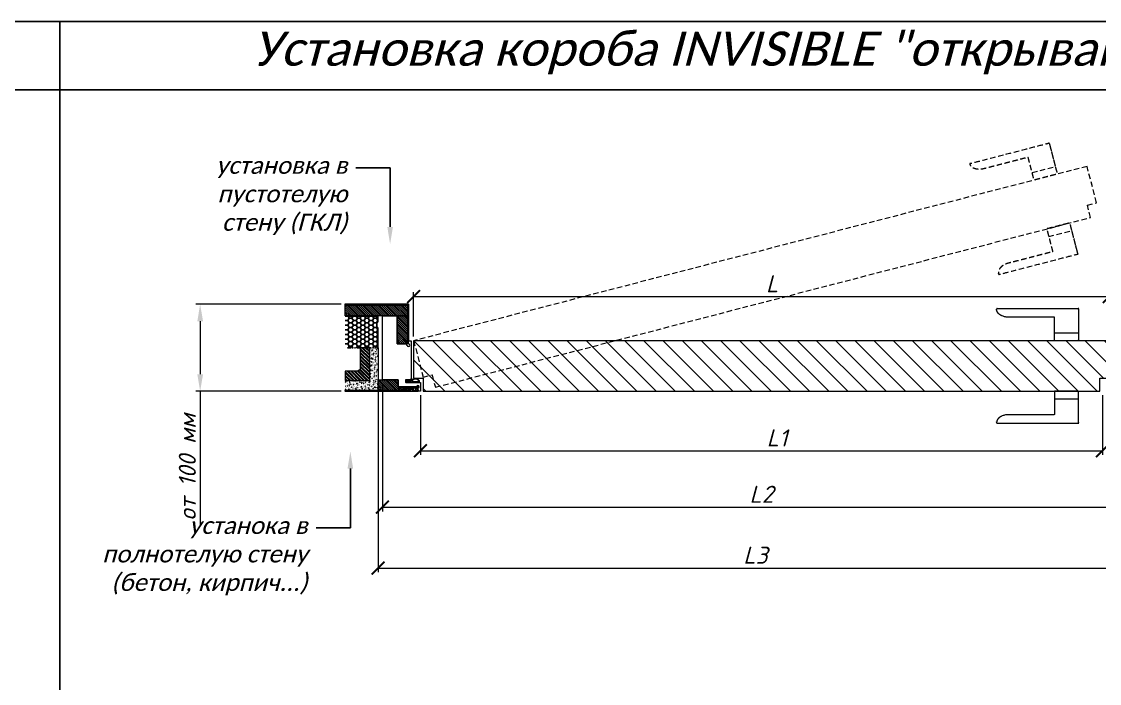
# Model space of a CAD drawing. Header units: millimetres. Extents: x 302870 to 307348, y 96600 to 99758.
# Drawn here: x 305093 to 306354, y 97316 to 98091 of the extents above; entities that cross this region are included whole.
import ezdxf
from ezdxf import colors
from ezdxf.entities.mleader import LeaderData, LeaderLine
from ezdxf.math import Vec2, Vec3

# ---------------------------------------------------------------- set-up
doc = ezdxf.new("R2010")
doc.units = ezdxf.units.MM
for name, pattern in [('03В_70-AC-01-AP-1-АBС_PL1А$0$02E_70-AC-01-АР-1-D_Plan -1 na otm.-4.500$0$HIDDENX2', [19.05, 12.7, -6.35]), ('K5LT_THIN_INCLUDED_TO_HATCHING', [0]), ('TRATTOPUNTO', [25.4, 12.7, -6.35, 0, -6.35])]:
    doc.linetypes.add(name, pattern=pattern)
doc.layers.get('Defpoints').update_dxf_attribs({"color": 172})
for name, color, linetype, lineweight in [('A34_Detail', 253, 'Continuous', 25), ('Короба', 7, 'Continuous', 15), ('Размеры', 7, 'Continuous', 9)]:
    doc.layers.add(name, color=color, linetype=linetype, lineweight=lineweight)
doc.layers.add('RETINI', color=7, linetype='Continuous')
doc.styles.add('л30', font='isocpeur.ttf', dxfattribs={"oblique": 15})
doc.styles.add('Размер', font='arial.ttf', dxfattribs={"oblique": 15, "height": 40})
doc.dimstyles.new('ISO-26', dxfattribs={"dimtxt": 20, "dimasz": 20, "dimexe": 5, "dimexo": 5, "dimgap": 5, "dimtad": 1, "dimdec": 1, "dimzin": 9, "dimdsep": 46, "dimtxsty": 'л30', "dimcen": 2.5, "dimclrd": 256, "dimclre": 7, "dimclrt": 256, "dimadec": 0, "dimazin": 0, "dimtfac": 1, "dimtdec": 1, "dimtmove": 0, "dimatfit": 3, "dimfxl": 1, "dimlwd": 5, "dimlwe": 5, "dimarcsym": 0})
pattern_1 = [(50, (161351.5257, -27237.4107), (4.554616725, -0.39847714), [0.47625, -5.23875]), (355, (161351.5257, -27237.4107), (-0.88108554, 4.77642113), [0.381, -4.1910146]), (100.4514447, (161351.9053, -27237.444), (3.67353118, 4.3779438), [0.40475022, -4.45225611]), (46.1842, (161351.526, -27236.1407), (6.77697602, -1.0510582), [0.714375, -7.858125]), (96.6355576, (161352.0905, -27236.228), (5.93510335, 6.18565311), [0.60712558, -6.6783902]), (351.184151, (161351.526, -27236.141), (5.93510335, 6.18565311), [0.57149918, -6.2864933]), (21, (161352.1607, -27236.4582), (3.79035978, -2.556629955), [0.47625, -5.23875]), (326, (161352.1607, -27236.458), (1.54505071, 4.60469915), [0.381, -4.191]), (71.451445, (161352.4766, -27236.6713), (5.33541048, 2.04806922), [0.40475022, -4.45224844]), (37.5, (161351.5257, -27237.4107), (0.077215081, 2.113875972), [0, -4.1402, 0, -4.2545, 0, -4.206875]), (7.5, (161351.5257, -27237.4107), (1.670491563, 2.50451437), [0, -2.4257, 0, -4.04495, 0, -1.603375]), (327.5, (161350.1097, -27237.4107), (3.389764879, -0.1432186), [0, -1.5875, 0, -4.953, 0, -6.57225]), (317.5, (161349.4747, -27237.4107), (3.703229535, 0.635662276), [0, -2.06375, 0, -3.2893, 0, -4.66725])]
pattern_2 = [(135, (161351.5257, -27237.4107), (-1.122532015, -1.122532015), [])]

# ---------------------------------------------------------------- blocks, each defined once
blk = doc.blocks.new('_ArchTick')
at = {"color": 0, "linetype": 'ByBlock', "const_width": 0.15}
blk.add_lwpolyline([(-0.5, -0.5), (0.5, 0.5)], dxfattribs=at)
blk = doc.blocks.new('*D25')
at = {"layer": 'Defpoints', "color": 0, "ltscale": 5, "transparency": 16777216}
for p in [(305559.8, 97658.2), (306357.8, 97658.2), (306357.8, 97588.2)]:
    blk.add_point(p, dxfattribs=at)
at = {"layer": 'Размеры', "color": 7, "lineweight": 5, "ltscale": 5, "transparency": 16777216}
for p, q in [((305559.8, 97653.2), (305559.8, 97583.2)), ((306357.8, 97653.2), (306357.8, 97583.2))]:
    blk.add_line(p, q, dxfattribs=at)
at = {"layer": 'Размеры', "lineweight": 5, "ltscale": 5, "transparency": 16777216}
blk.add_line((305559.8, 97588.2), (306357.8, 97588.2), dxfattribs=at)
at = {"layer": 'Размеры', "lineweight": 5, "ltscale": 5, "transparency": 16777216, "xscale": 15, "yscale": 15, "zscale": 15, "rotation": 180}
blk.add_blockref('_ArchTick', (305559.8, 97588.2), dxfattribs=at)
at = {"layer": 'Размеры', "lineweight": 5, "ltscale": 5, "transparency": 16777216, "xscale": 15, "yscale": 15, "zscale": 15}
blk.add_blockref('_ArchTick', (306357.8, 97588.2), dxfattribs=at)
at = {"layer": 'Размеры', "ltscale": 5, "transparency": 16777216, "insert": (305977.1, 97603.2), "char_height": 20, "attachment_point": 5, "style": 'л30'}
blk.add_mtext('L1', dxfattribs=at)
blk = doc.blocks.new('*D26')
at = {"layer": 'Defpoints', "color": 0, "ltscale": 5, "transparency": 16777216}
for p in [(306365.8, 97768.6), (305551.8, 97716.9), (306365.8, 97716.9)]:
    blk.add_point(p, dxfattribs=at)
at = {"layer": 'Размеры', "color": 7, "lineweight": 5, "ltscale": 5, "transparency": 16777216}
for p, q in [((305551.8, 97721.9), (305551.8, 97773.6)), ((306365.8, 97721.9), (306365.8, 97773.6))]:
    blk.add_line(p, q, dxfattribs=at)
at = {"layer": 'Размеры', "lineweight": 5, "ltscale": 5, "transparency": 16777216}
blk.add_line((305551.8, 97768.6), (306365.8, 97768.6), dxfattribs=at)
at = {"layer": 'Размеры', "lineweight": 5, "ltscale": 5, "transparency": 16777216, "xscale": 15, "yscale": 15, "zscale": 15, "rotation": 180}
blk.add_blockref('_ArchTick', (305551.8, 97768.6), dxfattribs=at)
at = {"layer": 'Размеры', "lineweight": 5, "ltscale": 5, "transparency": 16777216, "xscale": 15, "yscale": 15, "zscale": 15}
blk.add_blockref('_ArchTick', (306365.8, 97768.6), dxfattribs=at)
at = {"layer": 'Размеры', "ltscale": 5, "transparency": 16777216, "insert": (305971.3, 97783.6), "char_height": 20, "attachment_point": 5, "style": 'л30'}
blk.add_mtext('L', dxfattribs=at)
blk = doc.blocks.new('*D27')
at = {"layer": 'Defpoints', "color": 0, "ltscale": 5, "transparency": 16777216}
for p in [(305515.4, 97671.2), (306402.2, 97671.2), (306402.2, 97522.2)]:
    blk.add_point(p, dxfattribs=at)
at = {"layer": 'Размеры', "color": 7, "lineweight": 5, "ltscale": 5, "transparency": 16777216}
for p, q in [((305515.4, 97666.2), (305515.4, 97517.2)), ((306402.2, 97666.2), (306402.2, 97517.2))]:
    blk.add_line(p, q, dxfattribs=at)
at = {"layer": 'Размеры', "lineweight": 5, "ltscale": 5, "transparency": 16777216}
blk.add_line((305515.4, 97522.2), (306402.2, 97522.2), dxfattribs=at)
at = {"layer": 'Размеры', "lineweight": 5, "ltscale": 5, "transparency": 16777216, "xscale": 15, "yscale": 15, "zscale": 15, "rotation": 180}
blk.add_blockref('_ArchTick', (305515.4, 97522.2), dxfattribs=at)
at = {"layer": 'Размеры', "lineweight": 5, "ltscale": 5, "transparency": 16777216, "xscale": 15, "yscale": 15, "zscale": 15}
blk.add_blockref('_ArchTick', (306402.2, 97522.2), dxfattribs=at)
at = {"layer": 'Размеры', "ltscale": 5, "transparency": 16777216, "insert": (305958.8, 97537.2), "char_height": 20, "attachment_point": 5, "style": 'л30'}
blk.add_mtext('L2', dxfattribs=at)
blk = doc.blocks.new('*D28')
at = {"layer": 'Defpoints', "color": 0, "ltscale": 5, "transparency": 16777216}
for p in [(306407.4, 97672.5), (305510.2, 97671.2), (306407.4, 97450.9)]:
    blk.add_point(p, dxfattribs=at)
at = {"layer": 'Размеры', "color": 7, "lineweight": 5, "ltscale": 5, "transparency": 16777216}
for p, q in [((305510.2, 97666.2), (305510.2, 97445.9)), ((306407.4, 97667.5), (306407.4, 97445.9))]:
    blk.add_line(p, q, dxfattribs=at)
at = {"layer": 'Размеры', "lineweight": 5, "ltscale": 5, "transparency": 16777216}
blk.add_line((305510.2, 97450.9), (306407.4, 97450.9), dxfattribs=at)
at = {"layer": 'Размеры', "lineweight": 5, "ltscale": 5, "transparency": 16777216, "xscale": 15, "yscale": 15, "zscale": 15, "rotation": 180}
blk.add_blockref('_ArchTick', (305510.2, 97450.9), dxfattribs=at)
at = {"layer": 'Размеры', "lineweight": 5, "ltscale": 5, "transparency": 16777216, "xscale": 15, "yscale": 15, "zscale": 15}
blk.add_blockref('_ArchTick', (306407.4, 97450.9), dxfattribs=at)
at = {"layer": 'Размеры', "ltscale": 5, "transparency": 16777216, "insert": (305951.8, 97465.9), "char_height": 20, "attachment_point": 5, "style": 'л30'}
blk.add_mtext('L3', dxfattribs=at)
blk = doc.blocks.new('*D10')
at = {"layer": 'Defpoints', "color": 0, "ltscale": 5, "transparency": 16777216}
for p in [(305471.9, 97759.7), (305302, 97657.7), (305471.9, 97657.7)]:
    blk.add_point(p, dxfattribs=at)
at = {"layer": 'Размеры', "color": 7, "lineweight": 5, "ltscale": 5, "transparency": 16777216}
for p, q in [((305466.9, 97759.7), (305297, 97759.7)), ((305466.9, 97657.7), (305297, 97657.7))]:
    blk.add_line(p, q, dxfattribs=at)
at = {"layer": 'Размеры', "lineweight": 5, "ltscale": 5, "transparency": 16777216}
for p, q in [((305302, 97739.7), (305302, 97677.7)), ((305302, 97657.7), (305302, 97500.4))]:
    blk.add_line(p, q, dxfattribs=at)
at = {"layer": 'Размеры', "ltscale": 5, "transparency": 16777216}
for points in [[(305298.7, 97739.7), (305305.4, 97739.7), (305302, 97759.7)], [(305298.7, 97677.7), (305305.4, 97677.7), (305302, 97657.7)]]:
    blk.add_solid(points, dxfattribs=at)
at = {"layer": 'Размеры', "ltscale": 5, "transparency": 16777216, "insert": (305287, 97569), "char_height": 20, "attachment_point": 5, "rotation": 90, "style": 'л30'}
blk.add_mtext('от 100 мм', dxfattribs=at)

msp = doc.modelspace()

# ---------------------------------------------------------------- hatches: boundary and pattern name
at = {"layer": 'A34_Detail'}
h = msp.add_hatch(dxfattribs=at)
h.set_pattern_fill('ANSI31', color=256, scale=0.5, angle=90, style=0)
h.set_pattern_definition(pattern_2)
h.paths.add_polyline_path([(305545.2, 97746.22), (305471.88, 97746.22), (305471.88, 97758.72), (305545.2, 97758.72)])
h = msp.add_hatch(dxfattribs=at)
h.set_pattern_fill('ANSI31', color=256, scale=0.5, angle=90, style=0)
h.set_pattern_definition(pattern_2)
h.paths.add_polyline_path([(305532.7, 97713.22), (305532.7, 97746.22), (305545.2, 97746.22), (305545.2, 97713.22)])
h = msp.add_hatch(dxfattribs=at)
h.set_pattern_fill('ANSI31', color=256, scale=0.5, angle=90, style=0)
h.set_pattern_definition(pattern_2)
h.paths.add_polyline_path([(305533.7, 97658.72), (305510.2, 97658.72), (305510.2, 97671.22), (305533.7, 97671.22)])
at = {"layer": 'RETINI', "linetype": 'Continuous'}
h = msp.add_hatch(dxfattribs=at)
h.set_pattern_fill('AR-CONC', color=8, scale=0.025, style=0)
h.set_pattern_definition(pattern_1)
h.paths.add_polyline_path([(305545.78, 97759.72), (305545.78, 97715.88), (305545.2, 97715.88), (305545.2, 97758.72), (305471.88, 97758.72), (305471.88, 97759.72)])
h = msp.add_hatch(color=254, dxfattribs=at)
edge = h.paths.add_edge_path()
edge.add_line((305510.2, 97708.72), (305510.2, 97731.74))
edge.add_arc((305508.95, 97731.74), 1.25, 360, 415.61157)
edge.add_arc((305510.36, 97733.8), 1.25, 180, 235.61157, ccw=False)
edge.add_line((305509.11, 97733.8), (305509.11, 97737.3))
edge.add_arc((305510.36, 97737.3), 1.25, 124.38843, 180, ccw=False)
edge.add_arc((305508.95, 97739.37), 1.25, 304.38843, 360)
edge.add_line((305510.2, 97739.37), (305510.2, 97744.97))
edge.add_arc((305508.95, 97744.97), 1.25, 0, 90)
edge.add_line((305508.95, 97746.22), (305471.88, 97746.22))
edge.add_line((305471.88, 97746.22), (305471.88, 97745.62))
edge.add_line((305471.88, 97745.62), (305508.95, 97745.62))
edge.add_arc((305508.95, 97744.97), 0.65, 0, 90, ccw=False)
edge.add_line((305509.6, 97744.97), (305509.6, 97739.37))
edge.add_arc((305508.95, 97739.37), 0.65, -55.61157, 0, ccw=False)
edge.add_arc((305510.36, 97737.3), 1.85, 124.38843, 180)
edge.add_line((305508.51, 97737.3), (305508.51, 97733.8))
edge.add_arc((305510.36, 97733.8), 1.85, 180, 235.61157)
edge.add_arc((305508.95, 97731.74), 0.65, 0, 55.61157, ccw=False)
edge.add_line((305509.6, 97731.74), (305509.6, 97708.72))
edge.add_line((305509.6, 97708.72), (305510.2, 97708.72))
h = msp.add_hatch(dxfattribs=at)
h.set_pattern_fill('HONEY', angle=180)
h.set_pattern_definition([(180, (260078.75, 93902.1662), (-4.7625, -2.74963064), [3.175, -6.35]), (300, (260078.75, 93902.1662), (4.76249999, -2.74963066), [3.175, -6.35]), (240, (260078.75, 93902.1662), (-1e-08, -5.4992613), [-6.35, 3.175])])
edge = h.paths.add_edge_path()
edge.add_arc((305508.95, 97731.74), 0.65, 360, 415.61157)
edge.add_arc((305510.36, 97733.8), 1.85, 180, 235.61157, ccw=False)
edge.add_line((305508.51, 97733.8), (305508.51, 97737.3))
edge.add_arc((305510.36, 97737.3), 1.85, 124.38843, 180, ccw=False)
edge.add_arc((305508.95, 97739.37), 0.65, 304.38843, 360)
edge.add_line((305509.6, 97739.37), (305509.6, 97744.97))
edge.add_arc((305508.95, 97744.97), 0.65, 0, 90)
edge.add_line((305508.95, 97745.62), (305471.88, 97745.62))
edge.add_line((305471.88, 97745.62), (305471.88, 97708.72))
edge.add_line((305471.88, 97708.72), (305509.6, 97708.72))
edge.add_line((305509.6, 97708.72), (305509.6, 97731.74))
h = msp.add_hatch(dxfattribs=at)
h.set_pattern_fill('ANSI31', color=8, scale=5, angle=90)
h.set_pattern_definition([(135, (177468.815, -28386.123), (-11.2253202, -11.2253202), [])])
h.paths.add_polyline_path([(306365.77, 97716.93), (305551.81, 97716.93), (305551.81, 97672.98), (305562.82, 97672.98), (305562.82, 97672.43), (305562.82, 97657.93), (306354.75, 97657.93), (306354.75, 97672.98), (306365.77, 97672.98)])
h = msp.add_hatch(dxfattribs=at)
h.set_pattern_fill('AR-CONC', color=8, scale=0.025, angle=90, style=0)
h.set_pattern_definition([(140, (171073.2614, -31273.4), (0.39847714, 4.554616725), [0.47625, -5.23875]), (85, (171073.2614, -31273.4), (-4.77642113, -0.88108554), [0.381, -4.1910146]), (190.4514447, (171073.2946, -31273.0204), (-4.3779438, 3.67353118), [0.40475022, -4.45225611]), (136.1842, (171071.9914, -31273.4), (1.0510582, 6.77697602), [0.714375, -7.858125]), (186.6355576, (171072.079, -31272.835), (-6.18565311, 5.93510335), [0.60712558, -6.6783902]), (81.184151, (171071.9914, -31273.4), (-6.18565311, 5.93510335), [0.57149918, -6.2864933]), (111, (171072.309, -31272.765), (2.556629955, 3.79035978), [0.47625, -5.23875]), (56, (171072.309, -31272.765), (-4.60469915, 1.54505071), [0.381, -4.191]), (161.451445, (171072.522, -31272.449), (-2.04806922, 5.33541048), [0.40475022, -4.45224844]), (127.5, (171073.2614, -31273.4), (-2.113875972, 0.077215081), [0, -4.1402, 0, -4.2545, 0, -4.206875]), (97.5, (171073.2614, -31273.4), (-2.50451437, 1.670491563), [0, -2.4257, 0, -4.04495, 0, -1.603375]), (57.5, (171073.2614, -31274.816), (0.1432186, 3.389764879), [0, -1.5875, 0, -4.953, 0, -6.57225]), (47.5, (171073.2614, -31275.451), (-0.635662276, 3.703229535), [0, -2.06375, 0, -3.2893, 0, -4.66725])])
h.paths.add_polyline_path([(305471.88, 97658.73), (305510.2, 97658.73), (305510.2, 97673.04), (305510.2, 97708.72), (305500.4, 97708.72), (305500.4, 97670.47), (305471.88, 97670.47)])
h = msp.add_hatch(dxfattribs=at)
h.set_pattern_fill('ANSI32', scale=0.3, angle=90, style=0)
h.set_pattern_definition([(135, (161351.5257, -27237.4107), (-2.020557627, -2.020557627), []), (135, (161351.5257, -27236.0637), (-2.020557627, -2.020557627), [])])
edge = h.paths.add_edge_path()
edge.add_line((305500.4, 97708.72), (305489.4, 97708.72))
edge.add_line((305489.4, 97708.72), (305489.4, 97685.28))
edge.add_arc((305485.4, 97685.28), 4, -90, 0, ccw=False)
edge.add_line((305485.4, 97681.28), (305471.88, 97681.28))
edge.add_line((305471.88, 97681.28), (305471.88, 97670.47))
edge.add_line((305471.88, 97670.47), (305500.4, 97670.47))
edge.add_line((305500.4, 97670.47), (305500.4, 97708.72))
h = msp.add_hatch(dxfattribs=at)
h.set_pattern_fill('AR-CONC', color=8, scale=0.025, style=0)
h.set_pattern_definition(pattern_1)
edge = h.paths.add_edge_path()
edge.add_arc((305554.71, 97665.02), 0.5, 177.70756, 182.29244)
edge.add_line((305554.21, 97665), (305554.21, 97665.04))
edge = h.paths.add_edge_path()
edge.add_line((305554.41, 97662.93), (305542.11, 97662.93))
edge.add_line((305542.11, 97662.93), (305533.9, 97662.93))
edge.add_arc((305533.9, 97663.13), 0.2, 180, 270, ccw=False)
edge.add_line((305533.7, 97663.13), (305533.7, 97658.72))
edge.add_line((305533.7, 97658.72), (305471.88, 97658.72))
edge.add_line((305471.88, 97658.72), (305471.88, 97657.72))
edge.add_line((305471.88, 97657.72), (305556.98, 97657.72))
edge.add_arc((305556.98, 97657.92), 0.2, 180, 270, ccw=False)
edge.add_line((305556.78, 97657.92), (305556.78, 97658.77))
edge.add_arc((305556.98, 97658.77), 0.2, 90, 180, ccw=False)
edge.add_arc((305556.98, 97659.17), 0.2, 270, 374.47751)
edge.add_arc((305556.98, 97659.27), 0.2, 345.52249, 450)
edge.add_arc((305556.98, 97659.67), 0.2, 180, 270, ccw=False)
edge.add_line((305556.78, 97659.67), (305556.78, 97659.77))
edge.add_arc((305556.98, 97659.77), 0.2, 90, 180, ccw=False)
edge.add_arc((305556.98, 97660.17), 0.2, 270, 374.47751)
edge.add_arc((305556.98, 97660.27), 0.2, 345.52249, 450)
edge.add_arc((305556.98, 97660.67), 0.2, 180, 270, ccw=False)
edge.add_line((305556.78, 97660.67), (305556.78, 97661.24))
edge.add_arc((305556.98, 97661.24), 0.2, 96.75633, 180, ccw=False)
edge.add_arc((305556.78, 97662.93), 1.5, 276.75633, 533.24367)
edge.add_arc((305555.1, 97663.13), 0.2, 270, 353.24367, ccw=False)
edge.add_line((305555.1, 97662.93), (305554.41, 97662.93))

# ---------------------------------------------------------------- linework, layer by layer
at = {"color": 251, "linetype": '03В_70-AC-01-AP-1-АBС_PL1А$0$02E_70-AC-01-АР-1-D_Plan -1 na otm.-4.500$0$HIDDENX2', "lineweight": 9, "ltscale": 0.5}
for p, q in [((306275.51, 97913.84), (306302.62, 97920.86)), ((306294.92, 97838.91), (306322.02, 97845.93))]:
    msp.add_line(p, q, dxfattribs=at)
at = {"color": 8, "linetype": 'Continuous', "lineweight": 15}
for p, q in [((306301.77, 97726.13), (306329.77, 97726.13)), ((306301.77, 97648.73), (306329.77, 97648.73))]:
    msp.add_line(p, q, dxfattribs=at)
at = {"color": 7, "linetype": 'TRATTOPUNTO', "ltscale": 0.1}
msp.add_line((305510.2, 97708.72), (305473.38, 97708.72), dxfattribs=at)
at = {"ltscale": 5}
for points in [[(303009.41, 98010.74), (305137.81, 98010.74), (305137.81, 98090.52), (303009.41, 98090.52)], [(305137.81, 98010.74), (307278.04, 98010.74), (307278.04, 98090.52), (305137.81, 98090.52)], [(303009.41, 98010.74), (305137.81, 98010.74), (305137.81, 96670.12), (303009.41, 96670.12)], [(305137.81, 98010.74), (307278.04, 98010.74), (307278.04, 96670.12), (305137.81, 96670.12)]]:
    msp.add_lwpolyline(points, close=True, dxfattribs=at)
at = {"color": 251, "linetype": '03В_70-AC-01-AP-1-АBС_PL1А$0$02E_70-AC-01-АР-1-D_Plan -1 na otm.-4.500$0$HIDDENX2', "lineweight": 9, "ltscale": 0.5, "elevation": 0}
msp.add_lwpolyline([(305562.82, 97674.38), (305573.49, 97677.14), (305573.63, 97676.61), (305573.63, 97676.61), (305577.26, 97662.57), (306343.9, 97861.1), (306343.9, 97861.1), (306340.13, 97875.67), (306350.79, 97878.43), (306339.78, 97920.98), (305551.81, 97716.93)], close=True, dxfattribs=at)
at = {"elevation": 0}
msp.add_lwpolyline([(305545.78, 97759.72), (305545.78, 97715.88), (305545.2, 97715.88), (305545.2, 97758.72), (305471.88, 97758.72), (305471.88, 97759.72)], close=True, dxfattribs=at)
msp.add_lwpolyline([(305556.98, 97657.72), (305471.88, 97657.72), (305471.88, 97658.73), (305532.78, 97658.73)], dxfattribs=at)
at = {"color": 251, "linetype": '03В_70-AC-01-AP-1-АBС_PL1А$0$02E_70-AC-01-АР-1-D_Plan -1 na otm.-4.500$0$HIDDENX2', "lineweight": 9, "ltscale": 0.5}
for points in [[(306295.7, 97947.58, 0), (306300.31, 97929.77, 0), (306304.93, 97911.95, 0), (306291.37, 97908.44, 0), (306277.82, 97904.93, 0), (306274.46, 97917.91, 0), (306271.1, 97930.88, 0), (306270.9, 97931.65, 0), (306270.13, 97931.45, 0), (306244.46, 97924.81, 0), (306218.79, 97918.16, 0), (306213.18, 97916.7, 0), (306208.53, 97918.29, 0), (306203.89, 97919.87, 0), (306202.93, 97923.56, 0), (306202.73, 97924.33, 0), (306203.51, 97924.53, 0), (306249.12, 97936.34, 0), (306294.73, 97948.15, 0), (306295.05, 97948.23, 0), (306295.33, 97948.07, 0), (306295.62, 97947.9, 0), (306295.7, 97947.58, 0), (306299.16, 97934.22, 0), (306302.62, 97920.86, 0)], [(306328.94, 97819.21, 0), (306324.33, 97837.02, 0), (306319.72, 97854.84, 0), (306306.16, 97851.33, 0), (306292.61, 97847.82, 0), (306295.97, 97834.85, 0), (306299.33, 97821.87, 0), (306299.53, 97821.1, 0), (306298.76, 97820.9, 0), (306273.09, 97814.25, 0), (306247.42, 97807.61, 0), (306241.81, 97806.15, 0), (306238.51, 97802.51, 0), (306235.22, 97798.88, 0), (306236.17, 97795.19, 0), (306236.37, 97794.41, 0), (306237.15, 97794.62, 0), (306282.76, 97806.43, 0), (306328.37, 97818.24, 0), (306328.69, 97818.32, 0), (306328.86, 97818.61, 0), (306329.03, 97818.89, 0), (306328.94, 97819.21, 0), (306325.48, 97832.57, 0), (306322.02, 97845.93, 0)]]:
    msp.add_rational_spline(points, [1, 1, 1, 1, 1, 1, 1, 0.707106781187, 1, 1, 1, 0.923879532511, 1, 0.923879532511, 1, 0.707106781187, 1, 1, 1, 0.923648733209, 1, 0.923648733209, 1, 1, 1], degree=2, knots=[0, 0, 0, 1, 1, 2, 2, 3, 3, 4.5707963, 4.5707963, 5.5707963, 5.5707963, 6.3561945, 6.3561945, 7.1415927, 7.1415927, 8.712389, 8.712389, 9.712389, 9.712389, 10.4989925, 10.4989925, 11.285596, 11.285596, 12.285596, 12.285596, 12.285596], dxfattribs=at)
at = {"color": 8, "linetype": 'Continuous', "lineweight": 15}
for points in [[(306329.77, 97753.73, 0), (306329.77, 97735.33, 0), (306329.77, 97716.93, 0), (306315.77, 97716.93, 0), (306301.77, 97716.93, 0), (306301.77, 97730.33, 0), (306301.77, 97743.73, 0), (306301.77, 97744.53, 0), (306300.97, 97744.53, 0), (306274.45, 97744.53, 0), (306247.94, 97744.53, 0), (306242.14, 97744.53, 0), (306238.04, 97747.22, 0), (306233.94, 97749.92, 0), (306233.94, 97753.73, 0), (306233.94, 97754.53, 0), (306234.74, 97754.53, 0), (306281.85, 97754.53, 0), (306328.97, 97754.53, 0), (306329.3, 97754.53, 0), (306329.53, 97754.29, 0), (306329.77, 97754.06, 0), (306329.77, 97753.73, 0), (306329.77, 97739.93, 0), (306329.77, 97726.13, 0)], [(306329.77, 97621.13, 0), (306329.77, 97639.53, 0), (306329.77, 97657.93, 0), (306315.77, 97657.93, 0), (306301.77, 97657.93, 0), (306301.77, 97644.53, 0), (306301.77, 97631.13, 0), (306301.77, 97630.33, 0), (306300.97, 97630.33, 0), (306274.45, 97630.33, 0), (306247.94, 97630.33, 0), (306242.14, 97630.33, 0), (306238.04, 97627.63, 0), (306233.94, 97624.94, 0), (306233.94, 97621.13, 0), (306233.94, 97620.33, 0), (306234.74, 97620.33, 0), (306281.85, 97620.33, 0), (306328.97, 97620.33, 0), (306329.3, 97620.33, 0), (306329.53, 97620.56, 0), (306329.77, 97620.8, 0), (306329.77, 97621.13, 0), (306329.77, 97634.93, 0), (306329.77, 97648.73, 0)]]:
    msp.add_rational_spline(points, [1, 1, 1, 1, 1, 1, 1, 0.707106781187, 1, 1, 1, 0.923879532511, 1, 0.923879532511, 1, 0.707106781187, 1, 1, 1, 0.923648733209, 1, 0.923648733209, 1, 1, 1], degree=2, knots=[0, 0, 0, 1, 1, 2, 2, 3, 3, 4.5707963, 4.5707963, 5.5707963, 5.5707963, 6.3561945, 6.3561945, 7.1415927, 7.1415927, 8.712389, 8.712389, 9.712389, 9.712389, 10.4989925, 10.4989925, 11.285596, 11.285596, 12.285596, 12.285596, 12.285596], dxfattribs=at)
at = {"layer": 'Короба'}
msp.add_line((305510.2, 97708.72), (305510.2, 97658.72), dxfattribs=at)
at = {"layer": 'Короба', "ltscale": 10, "elevation": 0}
for points in [[(305545.2, 97746.22), (305471.88, 97746.22), (305471.88, 97758.72), (305545.2, 97758.72)], [(305532.7, 97713.22), (305532.7, 97746.22), (305545.2, 97746.22), (305545.2, 97713.22)], [(305533.7, 97658.72), (305510.2, 97658.72), (305510.2, 97671.22), (305533.7, 97671.22)]]:
    msp.add_lwpolyline(points, close=True, dxfattribs=at)
at = {"layer": 'Короба', "elevation": 0}
for points in [[(305471.88, 97745.62), (305508.95, 97745.62, -0.4142136), (305509.6, 97744.97), (305509.6, 97739.37, -0.2475285), (305509.32, 97738.83, 0.2475285), (305508.51, 97737.3), (305508.51, 97733.8, 0.2475285), (305509.32, 97732.28, -0.2475285), (305509.6, 97731.74), (305509.6, 97708.72)], [(305510.2, 97708.72), (305510.2, 97731.74, 0.2475285), (305509.66, 97732.77, -0.2475285), (305509.11, 97733.8), (305509.11, 97737.3, -0.2475285), (305509.66, 97738.34, 0.2475285), (305510.2, 97739.37), (305510.2, 97744.97, 0.4142136), (305508.95, 97746.22), (305473.38, 97746.22)], [(305558.45, 97669.22), (305558.45, 97668.33), (305558.45, 97668.28), (305558.43, 97668.24), (305558.41, 97668.2), (305558.38, 97668.16), (305558.35, 97668.13), (305558.31, 97668.1), (305558.27, 97668.09), (305558.22, 97668.08), (305558.18, 97668.08), (305558.13, 97668.09), (305558.09, 97668.1), (305558.05, 97668.12), (305558.02, 97668.15), (305557.99, 97668.19), (305557.96, 97668.23), (305548.93, 97668.23), (305548.91, 97668.2), (305548.89, 97668.17), (305548.86, 97668.15), (305548.84, 97668.14), (305548.8, 97668.13), (305548.77, 97668.13), (305548.74, 97668.14), (305548.7, 97668.15), (305548.68, 97668.17), (305548.66, 97668.2), (305548.65, 97668.23), (305548.04, 97668.23), (305548.03, 97668.2), (305548, 97668.17), (305547.98, 97668.15), (305547.95, 97668.14), (305547.92, 97668.13), (305547.89, 97668.13), (305547.85, 97668.14), (305547.82, 97668.15), (305547.79, 97668.17), (305547.78, 97668.2), (305547.76, 97668.23), (305547.13, 97668.23), (305547.12, 97668.19), (305547.1, 97668.17), (305547.07, 97668.15), (305547.04, 97668.14), (305547.01, 97668.13), (305546.97, 97668.13), (305546.94, 97668.14), (305546.91, 97668.15), (305546.88, 97668.17), (305546.86, 97668.2), (305546.84, 97668.23), (305546.14, 97668.23), (305546.12, 97668.19), (305546.1, 97668.17), (305546.07, 97668.14), (305546.04, 97668.14), (305546.01, 97668.13), (305545.97, 97668.13), (305545.95, 97668.14), (305545.91, 97668.15), (305545.89, 97668.17), (305545.87, 97668.2), (305545.85, 97668.23), (305543.61, 97668.23), (305543.55, 97668.23), (305543.48, 97668.24), (305543.42, 97668.26), (305543.36, 97668.29), (305543.3, 97668.33), (305543.24, 97668.37), (305543.2, 97668.42), (305543.15, 97668.47), (305543.12, 97668.53), (305543.09, 97668.59), (305543.07, 97668.66), (305543.07, 97668.72), (305543.07, 97668.79), (305543.07, 97668.86), (305543.09, 97668.93), (305543.11, 97668.99), (305543.14, 97669.05), (305543.3, 97669.33), (305544.99, 97671.12), (305545.04, 97671.16), (305545.07, 97671.19), (305545.12, 97671.2), (305545.17, 97671.22), (305545.22, 97671.22), (305545.26, 97671.21), (305545.31, 97671.2), (305545.36, 97671.18), (305545.4, 97671.15), (305545.43, 97671.12), (305545.47, 97671.08), (305545.49, 97671.04), (305545.51, 97670.99), (305545.51, 97670.94), (305545.52, 97670.89), (305545.5, 97670.84), (305545.49, 97670.8), (305545.46, 97670.76), (305544.53, 97669.33), (305545.29, 97669.33), (305546.99, 97671.12), (305547.03, 97671.16), (305547.07, 97671.19), (305547.11, 97671.2), (305547.16, 97671.22), (305547.21, 97671.22), (305547.26, 97671.21), (305547.3, 97671.2), (305547.35, 97671.18), (305547.4, 97671.15), (305547.43, 97671.12), (305547.46, 97671.08), (305547.48, 97671.04), (305547.5, 97670.99), (305547.5, 97670.94), (305547.51, 97670.89), (305547.49, 97670.84), (305547.48, 97670.8), (305547.46, 97670.76), (305546.52, 97669.33), (305547.85, 97669.33), (305547.88, 97669.33), (305547.99, 97669.34), (305548.09, 97669.36), (305548.18, 97669.39), (305548.27, 97669.43), (305548.36, 97669.47), (305548.44, 97669.52), (305548.52, 97669.58), (305548.6, 97669.64), (305548.67, 97669.71), (305548.73, 97669.79), (305548.79, 97669.87), (305548.84, 97669.96), (305548.89, 97670.05), (305548.92, 97670.14), (305548.95, 97670.23), (305548.97, 97670.33), (305548.98, 97670.43), (305548.98, 97670.53), (305548.98, 97670.63), (305548.81, 97672.6), (305548.92, 97672.59), (305548.99, 97672.58), (305549.05, 97672.56), (305549.12, 97672.53), (305549.18, 97672.51), (305549.24, 97672.47), (305549.29, 97672.41), (305549.33, 97672.36), (305549.38, 97672.3), (305549.41, 97672.24), (305549.43, 97672.17), (305549.45, 97672.1), (305549.65, 97670.95), (305549.62, 97670.94), (305549.59, 97670.93), (305549.56, 97670.91), (305549.54, 97670.87), (305549.53, 97670.84), (305549.53, 97670.8), (305549.53, 97670.77), (305549.55, 97670.74), (305549.57, 97670.71), (305549.6, 97670.69), (305549.62, 97670.67), (305549.66, 97670.66), (305549.69, 97670.66), (305549.73, 97670.66), (305549.76, 97670.68), (305549.78, 97670.7), (305549.81, 97670.73), (305549.82, 97670.76), (305549.83, 97670.79), (305549.83, 97670.83), (305549.82, 97670.86), (305549.8, 97670.89, -0.2712503), (305554.44, 97672.68, -0.1556705), (305557.58, 97671.32, -0.1798071), (305558.45, 97669.37), (305558.45, 97668.28)]]:
    msp.add_lwpolyline(points, format="xyb", dxfattribs=at)
at = {"layer": 'Короба', "color": 1, "elevation": 0}
msp.add_lwpolyline([(305544.1, 97711.72, -0.3800824), (305544.29, 97711.54, 2.0614178), (305545.96, 97713.21, -0.3800824), (305545.78, 97713.41), (305545.78, 97716.73, -0.4142136), (305545.98, 97716.93), (305548.31, 97716.93, -0.4142136), (305548.81, 97716.43), (305548.81, 97671.24, -0.4142136), (305548.61, 97671.04), (305548.21, 97671.04, -0.3999605), (305548.01, 97671.23), (305542.51, 97671.23, 0.4142136), (305542.31, 97671.03), (305542.31, 97668.43, 0.4142136), (305542.51, 97668.23), (305559.31, 97668.23, -0.4142136), (305559.81, 97667.73), (305559.81, 97658.22, -0.4142136), (305559.31, 97657.72), (305556.98, 97657.72, -0.4142136), (305556.78, 97657.92), (305556.78, 97661.24, -0.3800824), (305556.96, 97661.44, 2.0614178), (305555.29, 97663.11, -0.3800824), (305555.1, 97662.93), (305533.9, 97662.93, -0.4142136), (305533.7, 97663.13), (305533.7, 97671.22), (305515.4, 97671.22), (305515.4, 97746.22), (305532.7, 97746.22), (305532.7, 97713.22), (305543.28, 97713.22), (305543.28, 97711.72)], format="xyb", close=True, dxfattribs=at)
at = {"layer": 'Короба', "ltscale": 10, "elevation": 0}
msp.add_lwpolyline([(305500.4, 97708.72), (305489.4, 97708.72), (305489.4, 97685.28, -0.4142136), (305485.4, 97681.28), (305471.88, 97681.28), (305471.88, 97670.47), (305500.4, 97670.47)], format="xyb", close=True, dxfattribs=at)
at = {"layer": 'Короба', "elevation": 0}
msp.add_lwpolyline([(305557.54, 97669.33), (305557.55, 97669.3), (305557.56, 97669.27), (305557.58, 97669.25), (305557.6, 97669.24), (305557.63, 97669.23), (305557.66, 97669.23), (305557.69, 97669.24), (305557.71, 97669.25), (305557.73, 97669.27), (305557.74, 97669.3), (305557.75, 97669.33, 0.1597908), (305557.08, 97670.79, 0.1552914), (305554.35, 97671.96, 0.3126436), (305550.02, 97669.93), (305549.99, 97669.89), (305549.97, 97669.84), (305549.95, 97669.78), (305549.94, 97669.73), (305549.94, 97669.67), (305549.96, 97669.61), (305549.97, 97669.56), (305550, 97669.51), (305550.03, 97669.47), (305550.07, 97669.43), (305550.11, 97669.39), (305550.16, 97669.36), (305550.21, 97669.34), (305550.27, 97669.33), (305550.33, 97669.33)], format="xyb", close=True, dxfattribs=at)
at = {"layer": 'Размеры', "linetype": 'K5LT_THIN_INCLUDED_TO_HATCHING'}
msp.add_line((305551.81, 97716.93), (305551.81, 97716.93), dxfattribs=at)
at = {"layer": 'Размеры', "linetype": 'K5LT_THIN_INCLUDED_TO_HATCHING', "elevation": 0}
msp.add_lwpolyline([(305551.81, 97672.98), (305562.82, 97672.98), (305562.82, 97672.43), (305562.82, 97672.43), (305562.82, 97657.93), (306354.75, 97657.93), (306354.75, 97657.93), (306354.75, 97672.98), (306365.77, 97672.98), (306365.77, 97716.93), (305551.81, 97716.93)], close=True, dxfattribs=at)

# ---------------------------------------------------------------- texts
at = {"ltscale": 5, "insert": (305363.22, 98078.79), "char_height": 40, "attachment_point": 1, "style": 'Размер'}
msp.add_mtext_dynamic_manual_height_columns('{\\fCalibri Light|b0|i0|c204|p34;Установка короба \\A1;INVISIBLE\\A0; "открывание в проем (IN)"}', width=1984.5843, gutter_width=12.5, heights=[0], dxfattribs=at)

# ---------------------------------------------------------------- dimensions: what is measured, and where the dimension line sits
at = {"layer": 'Размеры', "ltscale": 5}
for base, p1, p2, text, picture, middle in [((306365.77, 97768.58), (305551.81, 97716.93), (306365.77, 97716.93), 'L', '*D26', (305971.33, 97768.58)), ((306407.37, 97450.86), (305510.2, 97671.22), (306407.37, 97672.47), 'L3', '*D28', (305951.83, 97450.86)), ((306357.77, 97588.21), (305559.81, 97658.22), (306357.77, 97658.22), 'L1', '*D25', (305977.14, 97588.21))]:
    dim = msp.add_linear_dim(base=base, p1=p1, p2=p2, text=text, dimstyle='ISO-26', override={"dimasz": 15, "dimblk1": 'ArchTick', "dimblk2": 'ArchTick', "dimsah": 1}, dxfattribs=at)
    dim.commit()
    dim.dimension.update_dxf_attribs({"geometry": picture, "text_midpoint": middle, "dimtype": 160})
dim = msp.add_linear_dim(base=(305302.03, 97657.72), p1=(305471.88, 97759.72), p2=(305471.88, 97657.72), angle=90, text='от 100 мм', dimstyle='ISO-26', dxfattribs=at)
dim.commit()
dim.dimension.update_dxf_attribs({"geometry": '*D10', "text_midpoint": (305302.03, 97569.04), "dimtype": 160})
dim = msp.add_linear_dim(base=(306402.17, 97522.21), p1=(305515.4, 97671.22), p2=(306402.17, 97671.22), text='L2', dimstyle='ISO-26', override={"dimasz": 15, "dimblk1": 'ArchTick', "dimblk2": 'ArchTick', "dimsah": 1}, dxfattribs=at)
dim.commit()
dim.dimension.update_dxf_attribs({"geometry": '*D27', "text_midpoint": (305958.79, 97537.21)})

# ---------------------------------------------------------------- leaders
at = {"ltscale": 5}
ml = msp.add_multileader_mtext('Standard', dxfattribs=at)
ml.set_content('{\\fCalibri Light|b0|i0|c204|p34;установка в\\P пустотелую\\P стену (ГКЛ)}', color=256, style='л30')
ml.set_leader_properties()
ml.build(insert=Vec2(0, 0))
ml.multileader.update_dxf_attribs({"arrow_head_size": 20, "scale": 5})
ctx = ml.context
ctx.base_point, ctx.scale, ctx.char_height, ctx.arrow_head_size, ctx.landing_gap_size, ctx.plane_origin = Vec3(305303.04, 97919.49), 5, 20, 20, 10, Vec3(305323.8, 98150.76)
ctx.text_align_type = 2
notes = []
notes.append((ctx, [(0, (1, 1, 0), (305524.29, 97919.49), (-1, 0), 40, [(0, [(305524.29, 97830.08)], 0, [])])]))
ctx.mtext.insert, ctx.mtext.alignment, ctx.mtext.flow_direction = Vec3(305474.29, 97932.29), 3, 5
ml = msp.add_multileader_mtext('Standard', dxfattribs=at)
ml.set_content('{\\fCalibri Light|b0|i0|c204|p34;устанока в\\P полнотелую стену\\P (бетон, кирпич...)}', color=256, style='л30')
ml.set_leader_properties()
ml.build(insert=Vec2(0, 0))
ml.multileader.update_dxf_attribs({"arrow_head_size": 20, "scale": 5})
ctx = ml.context
ctx.base_point, ctx.scale, ctx.char_height, ctx.arrow_head_size, ctx.landing_gap_size, ctx.plane_origin = Vec3(305167.33, 97497.95), 5, 20, 20, 10, Vec3(305277.25, 97266.68)
ctx.text_align_type = 2
notes.append((ctx, [(0, (1, 1, 0), (305477.74, 97497.95), (-1, 0), 40, [(0, [(305477.74, 97587.36)], 0, [])])]))
ctx.mtext.insert, ctx.mtext.alignment, ctx.mtext.flow_direction = Vec3(305427.74, 97510.76), 3, 5
for ctx, leaders in notes:
    for number, flags, end, landing, length, lines in leaders:
        leader = LeaderData()
        leader.index, (leader.has_last_leader_line, leader.has_dogleg_vector, leader.attachment_direction) = number, flags
        leader.last_leader_point, leader.dogleg_vector, leader.dogleg_length = Vec3(end), Vec3(landing), length
        for number, points, colour, breaks in lines:
            line = LeaderLine()
            line.index, line.vertices, line.color, line.breaks = number, Vec3.list(points), colors.encode_raw_color(colour), breaks
            leader.lines.append(line)
        ctx.leaders.append(leader)

doc.saveas('drawing.dxf')
